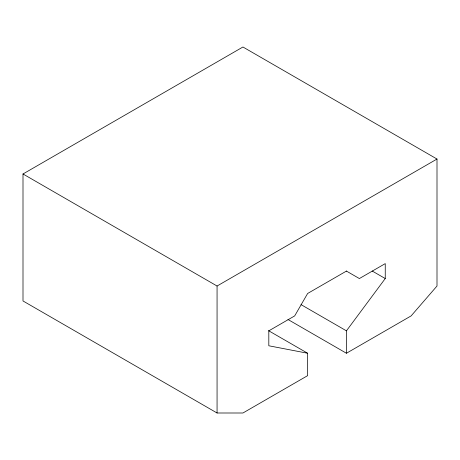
<?xml version="1.0" encoding="UTF-8"?>
<svg xmlns="http://www.w3.org/2000/svg" width="460" height="460" viewBox="0 0 460 460"><rect width="100%" height="100%" fill="white"/><g stroke="black" fill="none" stroke-linecap="round" stroke-linejoin="round"><path stroke-width="0.69" d="M287.971 319.493L346.438 353.245L346.438 330.838L385.25 278.553L385.25 263.614L359.375 278.553L346.311 271.009M268.439 330.619L307.625 353.245L307.625 375.653L242.937 412.999L217.062 412.999L23 300.961L23 173.978L242.937 47L437 159.039L437 286.022L411.125 315.899L346.438 353.245M23 173.978L217.062 286.022L437 159.039M346.438 271.084L307.625 293.491L294.688 315.899L268.812 330.838L268.812 345.776L307.625 353.245M372.186 271.009L385.25 278.553M301.03 304.623L346.438 330.838M217.062 286.022L217.062 412.999"/></g></svg>
